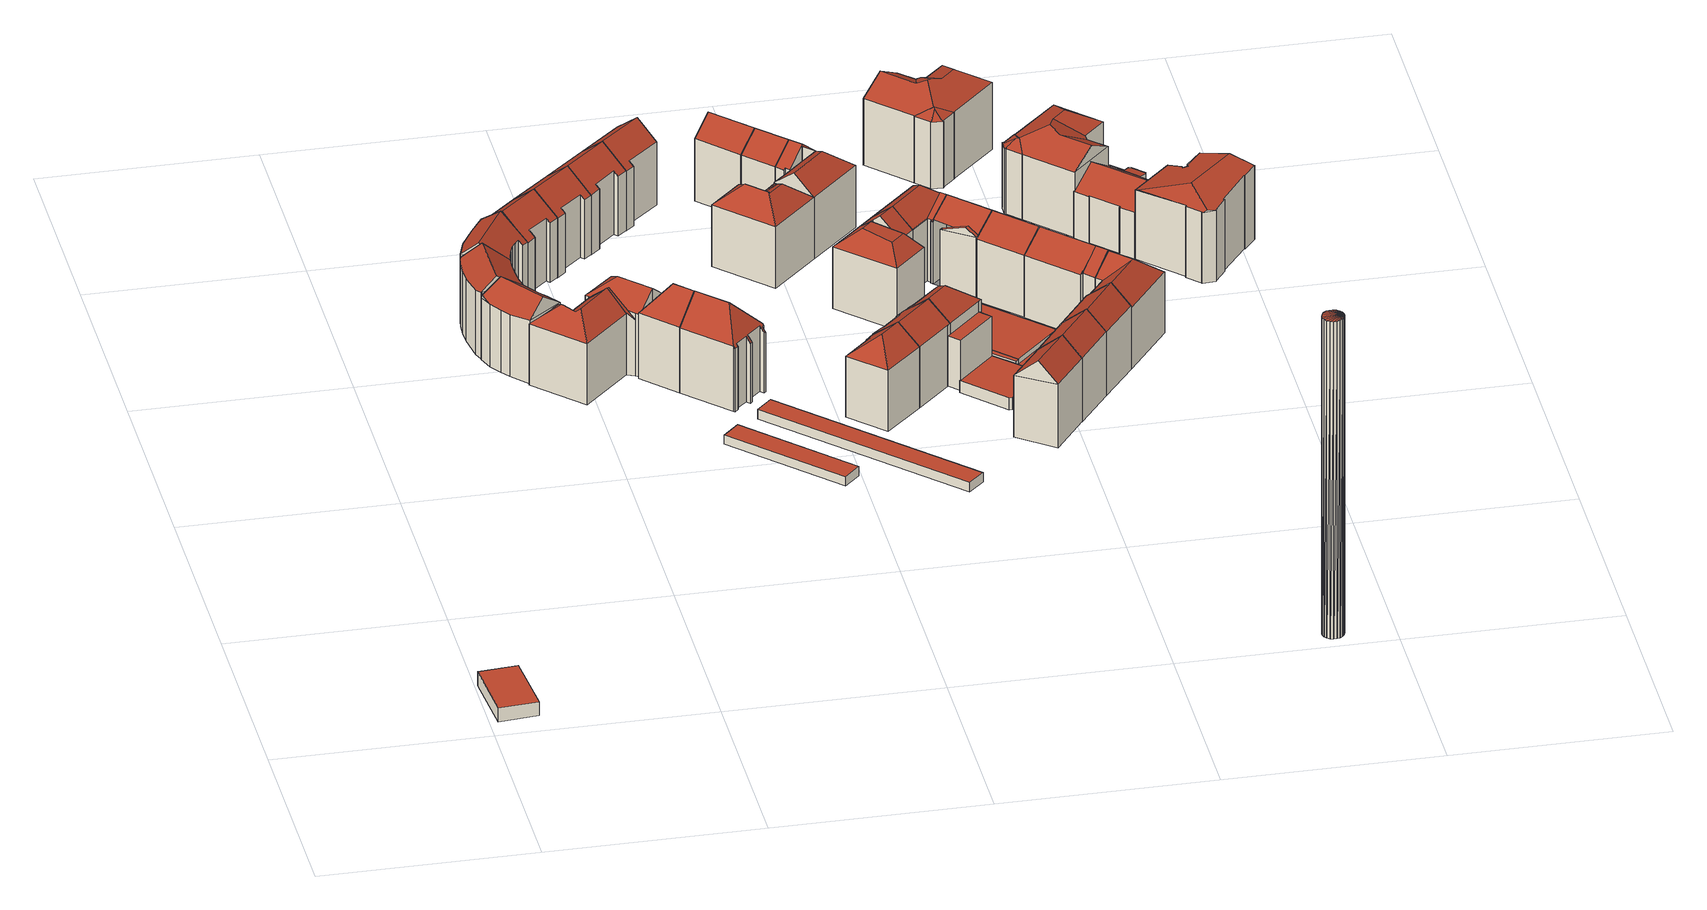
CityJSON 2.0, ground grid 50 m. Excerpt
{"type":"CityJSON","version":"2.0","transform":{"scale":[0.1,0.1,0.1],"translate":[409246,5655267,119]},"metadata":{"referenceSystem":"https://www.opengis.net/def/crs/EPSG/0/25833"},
"CityObjects":{
"building1":{"type":"Building","attributes":{"Dachtyp_tdc":"tdcPolyFlatRoof","Gemeindeschluessel":14612000,"Dachneigung":0,"QualitaetDacherkennung":74,"Geometrietyp2DReferenz":"3000","measuredHeight":3.57,"function":"31001_9998","roofType":"1000"},"geometry":[{"type":"Solid","lod":"2","boundaries":[[[[0,1,2,3]],[[1,4,5,2]],[[4,6,7,5]],[[6,0,3,7]],[[6,4,1,0]],[[3,2,5,7]]]],"semantics":{"surfaces":[{"type":"WallSurface"},{"type":"RoofSurface"},{"type":"GroundSurface"}],"values":[[0,0,0,0,1,2]]}}]},
"building2":{"type":"Building","attributes":{"Dachtyp_tdc":"tdcFreeFormRoof","Gemeindeschluessel":14612000,"Dachneigung":39.27,"QualitaetDacherkennung":59,"Geometrietyp2DReferenz":"3000","measuredHeight":19.78,"function":"31001_9998","roofType":"5000"},"geometry":[{"type":"Solid","lod":"2","boundaries":[[[[8,9,10,11]],[[9,12,13,10]],[[12,14,15,13]],[[14,16,17,15]],[[16,18,19,17]],[[18,20,21,19]],[[20,22,23,21]],[[22,24,25,23]],[[24,26,27,25]],[[26,28,29,27]],[[28,30,31,29]],[[30,8,11,31]],[[12,9,8,32,33,20,18,16,14]],[[32,30,28,26,24,22,33]],[[22,20,33]],[[8,30,32]],[[11,10,13,15,17,19,21,23,25,27,29,31]]]],"semantics":{"surfaces":[{"type":"WallSurface"},{"type":"RoofSurface"},{"type":"GroundSurface"}],"values":[[0,0,0,0,0,0,0,0,0,0,0,0,1,1,0,0,2]]}}]},
"building3":{"type":"Building","attributes":{"Dachtyp_tdc":"tdcFreeFormRoof","Gemeindeschluessel":14612000,"Dachneigung":37.79,"QualitaetDacherkennung":63,"Geometrietyp2DReferenz":"3000","measuredHeight":19.78,"function":"31001_9998","roofType":"5000"},"geometry":[{"type":"Solid","lod":"2","boundaries":[[[[34,35,36,37]],[[35,38,39,36]],[[38,40,41,39]],[[40,42,43,41]],[[42,44,45,43]],[[44,46,47,45]],[[46,48,49,47]],[[48,50,51,49]],[[50,52,53,51]],[[52,54,55,53]],[[54,34,37,55]],[[56,57,46,44,58]],[[38,35,59,56,58,42,40]],[[59,34,54,52,50,48,57,56]],[[35,34,59]],[[44,42,58]],[[48,46,57]],[[37,36,39,41,43,45,47,49,51,53,55]]]],"semantics":{"surfaces":[{"type":"WallSurface"},{"type":"RoofSurface"},{"type":"GroundSurface"}],"values":[[0,0,0,0,0,0,0,0,0,0,0,1,1,1,0,0,0,2]]}}]},
"building4":{"type":"Building","attributes":{"Dachtyp_tdc":"tdcFreeFormRoof","Gemeindeschluessel":14612000,"Dachneigung":38.31,"QualitaetDacherkennung":57,"Geometrietyp2DReferenz":"3000","measuredHeight":19.91,"function":"31001_9998","roofType":"5000"},"geometry":[{"type":"Solid","lod":"2","boundaries":[[[[60,61,62,63,64,65,66,67,68,69,70,71,72]],[[73,74,61,60]],[[74,75,62,61]],[[75,76,63,62]],[[76,77,64,63]],[[77,78,65,64]],[[78,79,66,65]],[[79,80,67,66]],[[80,81,68,67]],[[81,82,69,68]],[[82,83,70,69]],[[83,84,71,70]],[[84,85,72,71]],[[85,73,60,72]],[[80,79,78,86,87,85,84,83,82,81]],[[86,77,76,75,74,73,87]],[[78,77,86]],[[73,85,87]]]],"semantics":{"surfaces":[{"type":"GroundSurface"},{"type":"WallSurface"},{"type":"RoofSurface"}],"values":[[0,1,1,1,1,1,1,1,1,1,1,1,1,1,2,2,1,1]]}}]},
"building5":{"type":"Building","attributes":{"Dachtyp_tdc":"tdcFreeFormRoof","Gemeindeschluessel":14612000,"Dachneigung":41.12,"QualitaetDacherkennung":56,"Geometrietyp2DReferenz":"3000","measuredHeight":19.86,"function":"31001_9998","roofType":"5000"},"geometry":[{"type":"Solid","lod":"2","boundaries":[[[[88,89,90,91]],[[89,92,93,90]],[[92,94,95,93]],[[94,96,97,95]],[[96,98,99,97]],[[98,100,101,99]],[[100,102,103,101]],[[102,104,36,103]],[[104,88,91,36]],[[105,104,102]],[[106,107,108,109,105,102,100]],[[110,106,100,98]],[[110,98,96]],[[107,106,110,96,94]],[[111,108,107,94,92]],[[111,92,89]],[[109,108,111,89,88]],[[105,109,88,104]],[[91,90,93,95,97,99,101,103,36]]]],"semantics":{"surfaces":[{"type":"WallSurface"},{"type":"RoofSurface"},{"type":"GroundSurface"}],"values":[[0,0,0,0,0,0,0,0,0,1,1,1,0,1,1,1,1,1,2]]}}]},
"building6":{"type":"Building","attributes":{"Dachtyp_tdc":"tdcGableRoof","Gemeindeschluessel":14612000,"Dachneigung":38.04,"QualitaetDacherkennung":69,"Geometrietyp2DReferenz":"3000","measuredHeight":19.95,"function":"31001_9998","roofType":"3100"},"geometry":[{"type":"Solid","lod":"2","boundaries":[[[[112,113,114,115,116,117,118,119,120,121,122]],[[123,124,113,112]],[[124,125,114,113]],[[125,126,115,114]],[[126,127,116,115]],[[127,128,117,116]],[[128,129,118,117]],[[129,130,119,118]],[[130,131,120,119]],[[131,132,121,120]],[[132,133,122,121]],[[133,123,112,122]],[[131,130,129,128,127]],[[127,126,125,124,123,133,132,131]]]],"semantics":{"surfaces":[{"type":"GroundSurface"},{"type":"WallSurface"},{"type":"RoofSurface"}],"values":[[0,1,1,1,1,1,1,1,1,1,1,1,2,2]]}}]},
"building7":{"type":"Building","attributes":{"Gemeindeschluessel":14612000,"Geometrietyp2DReferenz":"3000","function":"31001_9998","roofType":"9999"},"children":["building7-1","building7-2"]},
"building7-1":{"type":"BuildingPart","attributes":{"Dachtyp_tdc":"tdcHipAndGableRoof","Dachneigung":40.21,"QualitaetDacherkennung":59,"Geometrietyp2DReferenz":"3000","measuredHeight":19.78,"roofType":"5000"},"parents":["building7"],"geometry":[{"type":"MultiSurface","lod":"2","boundaries":[[[134,135,136,137,138]],[[139,140,141,97,142,143]],[[140,144,145,141]],[[144,146,147,145]],[[146,148,149,147]],[[148,134,138,149]],[[144,140,150]],[[140,139,151,152,135,134,148,150]],[[148,146,144,150]],[[138,137,97,141,145,147,149]]],"semantics":{"surfaces":[{"type":"WallSurface"},{"type":"RoofSurface"},{"type":"GroundSurface"}],"values":[0,0,0,0,0,0,1,1,1,2]}}]},
"building7-2":{"type":"BuildingPart","attributes":{"Dachtyp_tdc":"tdcFreeFormRoof","Dachneigung":39.74,"QualitaetDacherkennung":31,"Geometrietyp2DReferenz":"3000","measuredHeight":19.83,"roofType":"5000"},"parents":["building7"],"geometry":[{"type":"MultiSurface","lod":"2","boundaries":[[[136,153,99,137]],[[153,142,97,99]],[[136,152,154,155,153]],[[143,155,154,151]],[[153,155,143,142]],[[137,99,97]]],"semantics":{"surfaces":[{"type":"WallSurface"},{"type":"RoofSurface"},{"type":"GroundSurface"}],"values":[0,0,1,1,0,2]}}]},
"building8":{"type":"Building","attributes":{"Dachtyp_tdc":"tdcFreeFormRoof","Gemeindeschluessel":14612000,"Dachneigung":48.68,"QualitaetDacherkennung":54,"Geometrietyp2DReferenz":"3000","measuredHeight":22.89,"function":"31001_9998","roofType":"5000"},"geometry":[{"type":"Solid","lod":"2","boundaries":[[[[156,157,158,159]],[[157,160,161,158]],[[160,162,163,161]],[[162,164,165,163]],[[164,166,167,165]],[[166,156,159,167]],[[168,169,157,156,166]],[[164,170,168,166]],[[170,162,160,169,168]],[[164,162,170]],[[160,157,169]],[[159,158,161,163,165,167]]]],"semantics":{"surfaces":[{"type":"WallSurface"},{"type":"RoofSurface"},{"type":"GroundSurface"}],"values":[[0,0,0,0,0,0,1,1,1,0,0,2]]}}]},
"building9":{"type":"Building","attributes":{"Dachtyp_tdc":"tdcGableRoof","Gemeindeschluessel":14612000,"Dachneigung":39.6,"QualitaetDacherkennung":69,"Geometrietyp2DReferenz":"3000","measuredHeight":20.11,"function":"31001_9998","roofType":"3100"},"geometry":[{"type":"Solid","lod":"2","boundaries":[[[[171,172,173,174]],[[172,175,176,173]],[[175,177,178,176]],[[177,131,179,178]],[[131,130,180,179]],[[130,181,182,180]],[[181,183,184,182]],[[183,185,186,184]],[[185,187,188,186]],[[187,171,174,188]],[[183,181,130,131]],[[131,177,175,172,171,187,185,183]],[[174,173,176,178,179,180,182,184,186,188]]]],"semantics":{"surfaces":[{"type":"WallSurface"},{"type":"RoofSurface"},{"type":"GroundSurface"}],"values":[[0,0,0,0,0,0,0,0,0,0,1,1,2]]}}]},
"building10":{"type":"Building","attributes":{"Dachtyp_tdc":"tdcPolyFlatRoof","Gemeindeschluessel":14612000,"Dachneigung":2.82,"QualitaetDacherkennung":84,"Geometrietyp2DReferenz":"3000","measuredHeight":2.47,"function":"31001_2463","roofType":"2100"},"geometry":[{"type":"Solid","lod":"2","boundaries":[[[[189,190,191,192]],[[190,193,194,191]],[[193,195,196,194]],[[195,189,192,196]],[[195,193,190,189]],[[192,191,194,196]]]],"semantics":{"surfaces":[{"type":"WallSurface"},{"type":"RoofSurface"},{"type":"GroundSurface"}],"values":[[0,0,0,0,1,2]]}}]},
"building11":{"type":"Building","attributes":{"Dachtyp_tdc":"tdcHipAndGableRoof","Gemeindeschluessel":14612000,"Dachneigung":48.61,"QualitaetDacherkennung":52,"Geometrietyp2DReferenz":"3000","measuredHeight":22.9,"function":"31001_9998","roofType":"5000"},"geometry":[{"type":"Solid","lod":"2","boundaries":[[[[162,197,198,163]],[[197,199,200,198]],[[199,201,202,200]],[[201,203,204,202]],[[203,205,206,204]],[[205,207,208,206]],[[207,209,210,208]],[[209,211,212,210]],[[211,213,214,212]],[[213,215,216,214]],[[215,217,218,216]],[[217,219,220,218]],[[219,221,222,220]],[[221,223,224,222]],[[223,225,165,224]],[[223,221,219,217,215,213,211,209,207,205,203,201,199,197,226]],[[225,227,228,165]],[[227,162,163,228]],[[197,162,227,226]],[[227,225,223,226]],[[163,198,200,202,204,206,208,210,212,214,216,218,220,222,224,165,228]]]],"semantics":{"surfaces":[{"type":"WallSurface"},{"type":"RoofSurface"},{"type":"GroundSurface"}],"values":[[0,0,0,0,0,0,0,0,0,0,0,0,0,0,0,1,0,0,1,1,2]]}}]},
"building12":{"type":"Building","attributes":{"Dachtyp_tdc":"tdcGableRoof","Gemeindeschluessel":14612000,"Dachneigung":39.5,"QualitaetDacherkennung":69,"Geometrietyp2DReferenz":"3000","measuredHeight":20.23,"function":"31001_9998","roofType":"3100"},"geometry":[{"type":"Solid","lod":"2","boundaries":[[[[229,230,231,232]],[[230,233,234,231]],[[233,185,235,234]],[[185,183,236,235]],[[183,181,237,236]],[[181,238,239,237]],[[238,240,241,239]],[[240,242,243,241]],[[242,244,245,243]],[[244,229,232,245]],[[240,238,181,183]],[[183,185,233,230,229,244,242,240]],[[232,231,234,235,236,237,239,241,243,245]]]],"semantics":{"surfaces":[{"type":"WallSurface"},{"type":"RoofSurface"},{"type":"GroundSurface"}],"values":[[0,0,0,0,0,0,0,0,0,0,1,1,2]]}}]},
"building13":{"type":"Building","attributes":{"Dachtyp_tdc":"tdcPolyFlatRoof","Gemeindeschluessel":14612000,"Dachneigung":0,"QualitaetDacherkennung":78,"Geometrietyp2DReferenz":"3000","measuredHeight":2.4,"function":"31001_2463","roofType":"1000"},"geometry":[{"type":"Solid","lod":"2","boundaries":[[[[246,247,248,249]],[[247,250,251,248]],[[250,252,253,251]],[[250,247,246,252]],[[253,249,248,251]],[[252,246,249,253]]]],"semantics":{"surfaces":[{"type":"WallSurface"},{"type":"RoofSurface"},{"type":"GroundSurface"}],"values":[[0,0,0,1,2,0]]}}]},
"building14":{"type":"Building","attributes":{"Dachtyp_tdc":"tdcGableRoof","Gemeindeschluessel":14612000,"Dachneigung":39.91,"QualitaetDacherkennung":59,"Geometrietyp2DReferenz":"3000","measuredHeight":20.31,"function":"31001_9998","roofType":"3100"},"geometry":[{"type":"Solid","lod":"2","boundaries":[[[[254,255,256,257]],[[255,258,259,256]],[[258,238,260,259]],[[238,261,262,260]],[[261,263,264,262]],[[263,265,266,264]],[[265,267,268,266]],[[267,254,257,268]],[[263,261,238,258]],[[258,255,254,267,265,263]],[[257,256,259,260,262,264,266,268]]]],"semantics":{"surfaces":[{"type":"WallSurface"},{"type":"RoofSurface"},{"type":"GroundSurface"}],"values":[[0,0,0,0,0,0,0,0,1,1,2]]}}]},
"building15":{"type":"Building","attributes":{"Dachtyp_tdc":"tdcHipAndGableRoof","Gemeindeschluessel":14612000,"Dachneigung":39.6,"QualitaetDacherkennung":71,"Geometrietyp2DReferenz":"3000","measuredHeight":19.75,"function":"31001_9998","roofType":"5000"},"geometry":[{"type":"Solid","lod":"2","boundaries":[[[[269,270,271,272]],[[270,273,274,271]],[[273,275,276,274]],[[275,277,278,276]],[[277,279,280,278]],[[279,281,282,280]],[[281,269,272,282]],[[277,275,283]],[[275,273,270,283]],[[270,269,281,279,277,283]],[[272,271,274,276,278,280,282]]]],"semantics":{"surfaces":[{"type":"WallSurface"},{"type":"RoofSurface"},{"type":"GroundSurface"}],"values":[[0,0,0,0,0,0,0,1,1,1,2]]}}]},
"building16":{"type":"Building","attributes":{"Dachtyp_tdc":"tdcFreeFormRoof","Gemeindeschluessel":14612000,"Dachneigung":40.66,"QualitaetDacherkennung":57,"Geometrietyp2DReferenz":"3000","measuredHeight":19.93,"function":"31001_9998","roofType":"5000"},"geometry":[{"type":"Solid","lod":"2","boundaries":[[[[284,285,286,287]],[[285,288,289,286]],[[288,290,291,289]],[[290,292,293,291]],[[292,294,295,293]],[[294,296,297,295]],[[296,298,299,297]],[[298,284,287,299]],[[300,298,296]],[[301,300,296,294]],[[302,303,301,294,292]],[[304,305,302,292,290]],[[304,290,288]],[[305,304,288,285]],[[303,302,305,285,284]],[[300,301,303,284,298]],[[287,286,289,291,293,295,297,299]]]],"semantics":{"surfaces":[{"type":"WallSurface"},{"type":"RoofSurface"},{"type":"GroundSurface"}],"values":[[0,0,0,0,0,0,0,0,1,1,1,1,1,1,1,1,2]]}}]},
"building17":{"type":"Building","attributes":{"Dachtyp_tdc":"tdcGableRoof","Gemeindeschluessel":14612000,"Dachneigung":37.93,"QualitaetDacherkennung":73,"Geometrietyp2DReferenz":"3000","measuredHeight":19.69,"function":"31001_9998","roofType":"3100"},"geometry":[{"type":"Solid","lod":"2","boundaries":[[[[306,307,308,309]],[[307,310,311,308]],[[310,312,313,311]],[[312,314,315,313]],[[314,316,317,315]],[[316,318,319,317]],[[318,273,274,319]],[[273,320,321,274]],[[320,322,272,321]],[[322,323,324,272]],[[323,306,309,324]],[[320,273,318,316,314]],[[314,312,310,307,306,323,322,320]],[[309,308,311,313,315,317,319,274,321,272,324]]]],"semantics":{"surfaces":[{"type":"WallSurface"},{"type":"RoofSurface"},{"type":"GroundSurface"}],"values":[[0,0,0,0,0,0,0,0,0,0,0,1,1,2]]}}]},
"building18":{"type":"Building","attributes":{"Dachtyp_tdc":"tdcGableRoof","Gemeindeschluessel":14612000,"Dachneigung":39.22,"QualitaetDacherkennung":65,"Geometrietyp2DReferenz":"3000","measuredHeight":19.92,"function":"31001_9998","roofType":"3100"},"geometry":[{"type":"Solid","lod":"2","boundaries":[[[[325,326,327,328]],[[326,329,330,327]],[[329,331,332,330]],[[331,325,328,332]],[[329,326,333]],[[325,331,334]],[[326,325,334,333]],[[331,329,333,334]],[[328,327,330,332]]]],"semantics":{"surfaces":[{"type":"WallSurface"},{"type":"RoofSurface"},{"type":"GroundSurface"}],"values":[[0,0,0,0,0,0,1,1,2]]}}]},
"building19":{"type":"Building","attributes":{"Dachtyp_tdc":"tdcGableRoof","Gemeindeschluessel":14612000,"Dachneigung":39.47,"QualitaetDacherkennung":68,"Geometrietyp2DReferenz":"3000","measuredHeight":19.96,"function":"31001_9998","roofType":"3100"},"geometry":[{"type":"Solid","lod":"2","boundaries":[[[[326,335,336,337]],[[335,338,339,336]],[[338,329,340,339]],[[329,326,337,340]],[[338,335,341]],[[326,329,333]],[[335,326,333,341]],[[329,338,341,333]],[[337,336,339,340]]]],"semantics":{"surfaces":[{"type":"WallSurface"},{"type":"RoofSurface"},{"type":"GroundSurface"}],"values":[[0,0,0,0,0,0,1,1,2]]}}]},
"building20":{"type":"Building","attributes":{"Gemeindeschluessel":14612000,"Geometrietyp2DReferenz":"3000","function":"31001_9998","roofType":"9999"},"children":["building20-1","building20-2"]},
"building20-1":{"type":"BuildingPart","attributes":{"Dachtyp_tdc":"tdcCutTentRoof","Dachneigung":39.02,"QualitaetDacherkennung":49,"Geometrietyp2DReferenz":"3000","measuredHeight":19.33,"roofType":"9999"},"parents":["building20"],"geometry":[{"type":"MultiSurface","lod":"2","boundaries":[[[342,343,344,345]],[[343,346,347,344]],[[346,348,349,350,347]],[[343,342,351,352]],[[346,343,352,353]],[[348,346,353,354]],[[342,355,356,357,348,354,351]],[[354,353,352,351]],[[345,344,347,350,358,359]]],"semantics":{"surfaces":[{"type":"WallSurface"},{"type":"RoofSurface"},{"type":"GroundSurface"}],"values":[0,0,0,1,1,1,1,1,2]}}]},
"building20-2":{"type":"BuildingPart","attributes":{"Dachtyp_tdc":"tdcGableRoof","Dachneigung":40.09,"QualitaetDacherkennung":74,"Geometrietyp2DReferenz":"3000","measuredHeight":19.9,"roofType":"3100"},"parents":["building20"],"geometry":[{"type":"MultiSurface","lod":"2","boundaries":[[[360,361,355,359,362]],[[349,363,364,350]],[[363,365,366,364]],[[365,367,368,366]],[[367,369,370,368]],[[369,360,362,370]],[[365,363,349,357,371]],[[371,361,360,369,367,365]],[[362,359,358,350,364,366,368,370]]],"semantics":{"surfaces":[{"type":"WallSurface"},{"type":"RoofSurface"},{"type":"GroundSurface"}],"values":[0,0,0,0,0,0,1,1,2]}}]},
"building21":{"type":"Building","attributes":{"Dachtyp_tdc":"tdcHipAndGableRoof","Gemeindeschluessel":14612000,"Dachneigung":39.71,"QualitaetDacherkennung":69,"Geometrietyp2DReferenz":"3000","measuredHeight":19.69,"function":"31001_9998","roofType":"5000"},"geometry":[{"type":"Solid","lod":"2","boundaries":[[[[372,373,374,375]],[[373,376,377,374]],[[376,378,379,377]],[[378,380,381,379]],[[380,382,383,381]],[[382,384,385,383]],[[384,386,387,385]],[[386,316,388,387]],[[316,372,375,388]],[[384,382,389]],[[382,380,378,376,373,372,389]],[[372,316,386,384,389]],[[375,374,377,379,381,383,385,387,388]]]],"semantics":{"surfaces":[{"type":"WallSurface"},{"type":"RoofSurface"},{"type":"GroundSurface"}],"values":[[0,0,0,0,0,0,0,0,0,1,1,1,2]]}}]},
"building22":{"type":"Building","attributes":{"Gemeindeschluessel":14612000,"Geometrietyp2DReferenz":"3000","function":"31001_9998","roofType":"9999"},"children":["building22-1","building22-2"]},
"building22-1":{"type":"BuildingPart","attributes":{"Dachtyp_tdc":"tdcHipAndGableRoof","Dachneigung":39.55,"QualitaetDacherkennung":65,"Geometrietyp2DReferenz":"3000","measuredHeight":19.95,"roofType":"5000"},"parents":["building22"],"geometry":[{"type":"MultiSurface","lod":"2","boundaries":[[[390,391,392,393]],[[391,394,395,392]],[[394,396,397,395]],[[396,398,399,397]],[[391,400,401]],[[400,402,403,404,401]],[[394,391,401,404]],[[396,403,402,398]],[[394,404,403,396]],[[398,402,400,390,405]],[[390,400,391]],[[399,406,393,392,395,397]]],"semantics":{"surfaces":[{"type":"WallSurface"},{"type":"RoofSurface"},{"type":"GroundSurface"}],"values":[0,0,0,0,1,1,1,0,0,0,0,2]}}]},
"building22-2":{"type":"BuildingPart","attributes":{"Dachtyp_tdc":"tdcGableRoof","Dachneigung":39.73,"QualitaetDacherkennung":70,"Geometrietyp2DReferenz":"3000","measuredHeight":19.95,"roofType":"3100"},"parents":["building22"],"geometry":[{"type":"MultiSurface","lod":"2","boundaries":[[[407,408,409,399,398]],[[408,410,411,409]],[[410,338,339,411]],[[338,341,412,339]],[[341,335,336,412]],[[335,400,390,393,336]],[[341,338,410,408,407,413]],[[413,400,335,341]],[[406,399,409,411,339,412,336,393]]],"semantics":{"surfaces":[{"type":"WallSurface"},{"type":"RoofSurface"},{"type":"GroundSurface"}],"values":[0,0,0,0,0,0,1,1,2]}}]},
"building23":{"type":"Building","attributes":{"Dachtyp_tdc":"tdcPolyFlatRoof","Gemeindeschluessel":14612000,"Dachneigung":0,"QualitaetDacherkennung":9,"Geometrietyp2DReferenz":"3000","measuredHeight":12.56,"function":"31001_9998","roofType":"1000"},"geometry":[{"type":"Solid","lod":"2","boundaries":[[[[414,415,416,417]],[[415,418,419,416]],[[418,420,421,419]],[[420,422,423,421]],[[422,414,417,423]],[[422,420,418,415,414]],[[417,416,419,421,423]]]],"semantics":{"surfaces":[{"type":"WallSurface"},{"type":"RoofSurface"},{"type":"GroundSurface"}],"values":[[0,0,0,0,0,1,2]]}}]},
"building24":{"type":"Building","attributes":{"Dachtyp_tdc":"tdcPolyFlatRoof","Gemeindeschluessel":14612000,"Dachneigung":0,"QualitaetDacherkennung":92,"Geometrietyp2DReferenz":"3000","measuredHeight":3,"function":"31001_9998","roofType":"1000"},"geometry":[{"type":"Solid","lod":"2","boundaries":[[[[424,425,426,427]],[[425,428,429,426]],[[428,430,431,429]],[[430,432,433,431]],[[432,434,435,433]],[[434,436,437,435]],[[436,424,427,437]],[[436,434,432,430,428,425,424]],[[427,426,429,431,433,435,437]]]],"semantics":{"surfaces":[{"type":"WallSurface"},{"type":"RoofSurface"},{"type":"GroundSurface"}],"values":[[0,0,0,0,0,0,0,1,2]]}}]},
"building25":{"type":"Building","attributes":{"Dachtyp_tdc":"tdcGableRoof","Gemeindeschluessel":14612000,"Dachneigung":41.14,"QualitaetDacherkennung":69,"Geometrietyp2DReferenz":"3000","measuredHeight":20.57,"function":"31001_9998","roofType":"3100"},"geometry":[{"type":"Solid","lod":"2","boundaries":[[[[438,439,440,441]],[[439,442,443,440]],[[442,444,445,443]],[[444,438,441,445]],[[442,439,446]],[[438,444,447]],[[439,438,447,446]],[[444,442,446,447]],[[441,440,443,445]]]],"semantics":{"surfaces":[{"type":"WallSurface"},{"type":"RoofSurface"},{"type":"GroundSurface"}],"values":[[0,0,0,0,0,0,1,1,2]]}}]},
"building26":{"type":"Building","attributes":{"Gemeindeschluessel":14612000,"Geometrietyp2DReferenz":"3000","function":"31001_9998","roofType":"9999"},"children":["building26-1","building26-2","building26-3"]},
"building26-1":{"type":"BuildingPart","attributes":{"Dachtyp_tdc":"tdcPolyFlatRoof","Dachneigung":0,"QualitaetDacherkennung":67,"Geometrietyp2DReferenz":"3000","measuredHeight":4.08,"roofType":"1000"},"parents":["building26"],"geometry":[{"type":"MultiSurface","lod":"2","boundaries":[[[448,449,450,451,452]],[[449,453,454,450]],[[453,455,456,457,454]],[[458,459,460,461,462,463]],[[459,458,455,453,449,448]],[[451,450,454,457,462,461]]],"semantics":{"surfaces":[{"type":"WallSurface"},{"type":"RoofSurface"},{"type":"GroundSurface"}],"values":[0,0,0,0,1,2]}}]},
"building26-2":{"type":"BuildingPart","attributes":{"Dachtyp_tdc":"tdcPolyFlatRoof","Dachneigung":5.13,"QualitaetDacherkennung":33,"Geometrietyp2DReferenz":"3000","measuredHeight":2.58,"roofType":"2100"},"parents":["building26"],"geometry":[{"type":"MultiSurface","lod":"2","boundaries":[[[460,464,465,461]],[[464,466,467,465]],[[466,468,469,467]],[[468,470,471,469]],[[470,472,473,471]],[[472,474,475,473]],[[474,452,451,475]],[[452,474,472,470,468,466,464,460]],[[461,465,467,469,471,473,475,451]]],"semantics":{"surfaces":[{"type":"WallSurface"},{"type":"RoofSurface"},{"type":"GroundSurface"}],"values":[0,0,0,0,0,0,0,1,2]}}]},
"building26-3":{"type":"BuildingPart","attributes":{"Dachtyp_tdc":"tdcPolyFlatRoof","Dachneigung":0,"QualitaetDacherkennung":34,"Geometrietyp2DReferenz":"3000","measuredHeight":3.88,"roofType":"1000"},"parents":["building26"],"geometry":[{"type":"MultiSurface","lod":"2","boundaries":[[[476,477,478,479]],[[477,480,481,478]],[[480,463,462,481]],[[456,476,479,457]],[[456,463,480,477,476]],[[479,478,481,462,457]]],"semantics":{"surfaces":[{"type":"WallSurface"},{"type":"RoofSurface"},{"type":"GroundSurface"}],"values":[0,0,0,0,1,2]}}]},
"building27":{"type":"Building","attributes":{"Gemeindeschluessel":14612000,"Geometrietyp2DReferenz":"3000","function":"31001_9998","roofType":"9999"},"children":["building27-1","building27-2"]},
"building27-1":{"type":"BuildingPart","attributes":{"Dachtyp_tdc":"tdcGableRoof","Dachneigung":39.69,"QualitaetDacherkennung":59,"Geometrietyp2DReferenz":"3000","measuredHeight":19.88,"roofType":"3100"},"parents":["building27"],"geometry":[{"type":"MultiSurface","lod":"2","boundaries":[[[482,483,484,485,486]],[[487,488,489,490,491]],[[488,492,493,489]],[[492,494,495,493]],[[494,496,497,495]],[[496,482,486,497]],[[492,488,487,498,499]],[[499,483,482,496,494,492]],[[486,485,500,490,489,493,495,497]]],"semantics":{"surfaces":[{"type":"WallSurface"},{"type":"RoofSurface"},{"type":"GroundSurface"}],"values":[0,0,0,0,0,0,1,1,2]}}]},
"building27-2":{"type":"BuildingPart","attributes":{"Dachtyp_tdc":"tdcHipAndGableRoof","Dachneigung":39.5,"QualitaetDacherkennung":64,"Geometrietyp2DReferenz":"3000","measuredHeight":19.83,"roofType":"5000"},"parents":["building27"],"geometry":[{"type":"MultiSurface","lod":"2","boundaries":[[[501,491,490,502]],[[484,503,368,485]],[[503,363,364,368]],[[363,501,502,364]],[[504,501,505]],[[363,365,505,501]],[[483,506,498,504,505,365,507]],[[484,483,507,503]],[[503,507,365,363]],[[501,504,487,491]],[[502,490,500,485,368,364]]],"semantics":{"surfaces":[{"type":"WallSurface"},{"type":"RoofSurface"},{"type":"GroundSurface"}],"values":[0,0,0,0,1,1,1,0,0,0,2]}}]},
"building28":{"type":"Building","attributes":{"Dachtyp_tdc":"tdcGableRoof","Gemeindeschluessel":14612000,"Dachneigung":40.11,"QualitaetDacherkennung":70,"Geometrietyp2DReferenz":"3000","measuredHeight":20.64,"function":"31001_9998","roofType":"3100"},"geometry":[{"type":"Solid","lod":"2","boundaries":[[[[508,509,510,511]],[[509,512,513,510]],[[512,514,515,513]],[[514,508,511,515]],[[512,509,447]],[[508,514,516]],[[509,508,516,447]],[[514,512,447,516]],[[511,510,513,515]]]],"semantics":{"surfaces":[{"type":"WallSurface"},{"type":"RoofSurface"},{"type":"GroundSurface"}],"values":[[0,0,0,0,0,0,1,1,2]]}}]},
"building29":{"type":"Building","attributes":{"Dachtyp_tdc":"tdcPolyFlatRoof","Gemeindeschluessel":14612000,"Dachneigung":0,"QualitaetDacherkennung":82,"Geometrietyp2DReferenz":"3000","measuredHeight":3,"function":"31001_9998","roofType":"1000"},"geometry":[{"type":"Solid","lod":"2","boundaries":[[[[517,518,454,479]],[[518,519,520,454]],[[519,521,522,520]],[[521,517,479,522]],[[521,519,518,517]],[[479,454,520,522]]]],"semantics":{"surfaces":[{"type":"WallSurface"},{"type":"RoofSurface"},{"type":"GroundSurface"}],"values":[[0,0,0,0,1,2]]}}]},
"building30":{"type":"Building","attributes":{"Stand_DGM":"2016","Stand_Basis-DLM":"2021","Gemeindeschluessel":"14612000","ObjektHoehe":80,"Stand_Laserscan":"2016","BodenHoehe":121.38,"Stand_3D-Stadtmodell":"2023","Geometrietyp2DReferenz":1000,"AbsoluteHoehe":201.38,"measuredHeight":80,"function":"51002_1290","roofType":"9999"},"geometry":[{"type":"MultiSurface","lod":"2","boundaries":[[[523,524,525]],[[523,525,526]],[[523,526,527]],[[523,527,528]],[[523,528,529]],[[523,529,530]],[[523,530,531]],[[523,531,532]],[[523,532,533]],[[523,533,534]],[[523,534,535]],[[523,535,536]],[[523,536,537]],[[523,537,538]],[[523,538,539]],[[523,539,540]],[[523,540,541]],[[523,541,542]],[[530,543,544]],[[529,528,545]],[[529,545,543]],[[528,527,546]],[[528,546,545]],[[527,526,547]],[[527,547,546]],[[526,525,548]],[[526,548,547]],[[525,524,549]],[[525,549,548]],[[524,523,550]],[[524,550,549]],[[523,542,551]],[[523,551,550]],[[542,541,552]],[[542,552,551]],[[541,540,553]],[[541,553,552]],[[540,539,554]],[[540,554,553]],[[539,538,555]],[[539,555,554]],[[538,537,556]],[[538,556,555]],[[537,536,557]],[[537,557,556]],[[536,535,558]],[[536,558,557]],[[535,534,559]],[[535,559,558]],[[534,533,560]],[[534,560,559]],[[533,532,561]],[[533,561,560]],[[532,531,562]],[[532,562,561]],[[531,530,544]],[[531,544,562]],[[530,529,543]],[[547,548,549]],[[547,549,550]],[[547,550,551]],[[547,551,552]],[[547,552,553]],[[547,553,554]],[[547,554,555]],[[547,555,556]],[[547,556,557]],[[547,557,558]],[[547,558,559]],[[547,559,560]],[[547,560,561]],[[547,561,562]],[[547,562,544]],[[547,544,543]],[[547,543,545]],[[547,545,546]]],"semantics":{"surfaces":[{"type":"RoofSurface"},{"type":"WallSurface"},{"type":"GroundSurface"}],"values":[0,0,0,0,0,0,0,0,0,0,0,0,0,0,0,0,0,0,1,1,1,1,1,1,1,1,1,1,1,1,1,1,1,1,1,1,1,1,1,1,1,1,1,1,1,1,1,1,1,1,1,1,1,1,1,1,1,1,2,2,2,2,2,2,2,2,2,2,2,2,2,2,2,2,2,2]}}]},
"building31":{"type":"Building","attributes":{"Gemeindeschluessel":14612000,"Geometrietyp2DReferenz":"3000","function":"31001_9998","roofType":"9999"},"children":["building31-1","building31-2"]},
"building31-1":{"type":"BuildingPart","attributes":{"Dachtyp_tdc":"tdcGableRoof","Dachneigung":22.88,"QualitaetDacherkennung":23,"Geometrietyp2DReferenz":"3000","measuredHeight":17.72,"roofType":"3100"},"parents":["building31"],"geometry":[{"type":"MultiSurface","lod":"2","boundaries":[[[563,564,565,566]],[[564,567,568,565]],[[567,569,570,568]],[[567,564,571]],[[564,563,572,573,571]],[[569,567,571,573,574]],[[566,565,568,570]]],"semantics":{"surfaces":[{"type":"WallSurface"},{"type":"RoofSurface"},{"type":"GroundSurface"}],"values":[0,0,0,0,1,1,2]}}]},
"building31-2":{"type":"BuildingPart","attributes":{"Dachtyp_tdc":"tdcGableRoof","Dachneigung":39.38,"QualitaetDacherkennung":59,"Geometrietyp2DReferenz":"3000","measuredHeight":19.84,"roofType":"3100"},"parents":["building31"],"geometry":[{"type":"MultiSurface","lod":"2","boundaries":[[[488,575,576,489]],[[575,577,563,566,576]],[[578,488,489,495]],[[577,575,579]],[[488,578,492]],[[575,488,492,579]],[[578,574,572,577,579,492]],[[489,576,566,570,495]]],"semantics":{"surfaces":[{"type":"WallSurface"},{"type":"RoofSurface"},{"type":"GroundSurface"}],"values":[0,0,0,0,0,1,1,2]}}]},
"building32":{"type":"Building","attributes":{"Dachtyp_tdc":"tdcGableRoof","Gemeindeschluessel":14612000,"Dachneigung":39.44,"QualitaetDacherkennung":61,"Geometrietyp2DReferenz":"3000","measuredHeight":20.72,"function":"31001_9998","roofType":"3100"},"geometry":[{"type":"Solid","lod":"2","boundaries":[[[[580,581,582,583]],[[581,584,585,582]],[[584,586,587,585]],[[586,580,583,587]],[[584,581,588]],[[580,586,589]],[[581,580,589,588]],[[586,584,588,589]],[[583,582,585,587]]]],"semantics":{"surfaces":[{"type":"WallSurface"},{"type":"RoofSurface"},{"type":"GroundSurface"}],"values":[[0,0,0,0,0,0,1,1,2]]}}]},
"building33":{"type":"Building","attributes":{"Dachtyp_tdc":"tdcGableRoof","Gemeindeschluessel":14612000,"Dachneigung":34.69,"QualitaetDacherkennung":61,"Geometrietyp2DReferenz":"3000","measuredHeight":19.84,"function":"31001_9998","roofType":"3100"},"geometry":[{"type":"Solid","lod":"2","boundaries":[[[[575,590,591,592]],[[590,593,594,591]],[[593,595,596,594]],[[595,575,592,596]],[[593,590,597]],[[575,595,579]],[[590,575,579,597]],[[595,593,597,579]],[[592,591,594,596]]]],"semantics":{"surfaces":[{"type":"WallSurface"},{"type":"RoofSurface"},{"type":"GroundSurface"}],"values":[[0,0,0,0,0,0,1,1,2]]}}]},
"building34":{"type":"Building","attributes":{"Gemeindeschluessel":14612000,"Geometrietyp2DReferenz":"3000","function":"31001_9998","roofType":"9999"},"children":["building34-1","building34-2"]},
"building34-1":{"type":"BuildingPart","attributes":{"Dachtyp_tdc":"tdcGableRoof","Dachneigung":39.45,"QualitaetDacherkennung":63,"Geometrietyp2DReferenz":"3000","measuredHeight":19.91,"roofType":"3100"},"parents":["building34"],"geometry":[{"type":"MultiSurface","lod":"2","boundaries":[[[598,599,600,601,602]],[[599,603,604,600]],[[603,605,606,604]],[[603,599,607]],[[599,598,608,607]],[[605,603,607,608,609,610]],[[601,600,604,606]]],"semantics":{"surfaces":[{"type":"WallSurface"},{"type":"RoofSurface"},{"type":"GroundSurface"}],"values":[0,0,0,0,1,1,2]}}]},
"building34-2":{"type":"BuildingPart","attributes":{"Dachtyp_tdc":"tdcGableRoof","Dachneigung":34.77,"QualitaetDacherkennung":61,"Geometrietyp2DReferenz":"3000","measuredHeight":19.81,"roofType":"3100"},"parents":["building34"],"geometry":[{"type":"MultiSurface","lod":"2","boundaries":[[[611,612,613,606,605]],[[612,614,615,613]],[[614,590,616,615]],[[590,602,601,616]],[[617,597,618,598]],[[612,619,609,618,597,614]],[[611,619,612]],[[590,617,598,602]],[[614,597,617,590]],[[601,606,613,615,616]]],"semantics":{"surfaces":[{"type":"WallSurface"},{"type":"RoofSurface"},{"type":"GroundSurface"}],"values":[0,0,0,0,1,1,0,0,0,2]}}]},
"building35":{"type":"Building","attributes":{"Dachtyp_tdc":"tdcFreeFormRoof","Gemeindeschluessel":14612000,"Dachneigung":29.51,"QualitaetDacherkennung":28,"Geometrietyp2DReferenz":"3000","measuredHeight":21.28,"function":"31001_9998","roofType":"5000"},"geometry":[{"type":"Solid","lod":"2","boundaries":[[[[620,621,622,623]],[[621,624,625,622]],[[624,626,627,625]],[[626,628,629,627]],[[628,630,631,629]],[[630,632,633,631]],[[632,634,635,633]],[[634,636,637,635]],[[636,638,639,637]],[[638,640,641,639]],[[640,642,643,641]],[[642,644,645,643]],[[644,646,647,645]],[[646,648,649,647]],[[648,620,623,649]],[[650,651,648,646]],[[652,653,650,646,644]],[[652,644,642]],[[654,653,652,642,640]],[[654,640,638]],[[650,653,654,638,636]],[[651,650,636,634]],[[655,656,657,658,651,634,632]],[[655,632,630]],[[656,655,630,628]],[[657,656,628,626]],[[659,658,657,626,624]],[[660,659,624,621]],[[660,621,620]],[[651,658,659,660,620,648]],[[623,622,625,627,629,631,633,635,637,639,641,643,645,647,649]]]],"semantics":{"surfaces":[{"type":"WallSurface"},{"type":"RoofSurface"},{"type":"GroundSurface"}],"values":[[0,0,0,0,0,0,0,0,0,0,0,0,0,0,0,1,1,1,1,1,1,1,1,1,1,1,1,1,0,1,2]]}}]},
"building36":{"type":"Building","attributes":{"Dachtyp_tdc":"tdcFreeFormRoof","Gemeindeschluessel":14612000,"Dachneigung":40.19,"QualitaetDacherkennung":77,"Geometrietyp2DReferenz":"3000","measuredHeight":19.89,"function":"31001_9998","roofType":"5000"},"geometry":[{"type":"Solid","lod":"2","boundaries":[[[[661,662,663]],[[587,664,665,666,667,583]],[[662,668,664,587]],[[668,603,665,664]],[[603,669,666,665]],[[669,670,667,666]],[[670,663,583,667]],[[663,662,587,583]],[[671,661,663,670]],[[672,673,671,670,669]],[[672,669,603]],[[673,672,603,668]],[[661,671,673,668,662]]]],"semantics":{"surfaces":[{"type":"WallSurface"},{"type":"GroundSurface"},{"type":"RoofSurface"}],"values":[[0,1,0,0,0,0,0,0,2,2,0,2,2]]}}]},
"building37":{"type":"Building","attributes":{"Dachtyp_tdc":"tdcFreeFormRoof","Gemeindeschluessel":14612000,"Dachneigung":28.25,"QualitaetDacherkennung":31,"Geometrietyp2DReferenz":"3000","measuredHeight":20.68,"function":"31001_9998","roofType":"5000"},"geometry":[{"type":"Solid","lod":"2","boundaries":[[[[674,675,676,677]],[[675,678,679,676]],[[678,680,681,679]],[[680,682,683,681]],[[682,684,685,683]],[[684,686,687,685]],[[686,688,689,687]],[[688,690,691,689]],[[690,692,693,691]],[[692,694,695,693]],[[694,696,697,695]],[[696,698,699,697]],[[698,700,701,699]],[[700,674,677,701]],[[702,703,700,698]],[[704,705,702,698,696]],[[706,704,696,694]],[[706,694,692]],[[707,705,704,706,692,690]],[[708,709,707,690,688]],[[710,711,708,688,686]],[[710,686,684]],[[712,711,710,684,682]],[[712,682,680]],[[709,708,711,712,680,678]],[[707,709,678,675]],[[703,702,705,707,675,674]],[[703,674,700]],[[677,676,679,681,683,685,687,689,691,693,695,697,699,701]]]],"semantics":{"surfaces":[{"type":"WallSurface"},{"type":"RoofSurface"},{"type":"GroundSurface"}],"values":[[0,0,0,0,0,0,0,0,0,0,0,0,0,0,1,1,1,1,1,1,1,1,1,1,1,1,1,0,2]]}}]},
"building38":{"type":"Building","attributes":{"Gemeindeschluessel":14612000,"Geometrietyp2DReferenz":"3000","function":"31001_9998","roofType":"9999"},"children":["building38-1","building38-2"]},
"building38-1":{"type":"BuildingPart","attributes":{"Dachtyp_tdc":"tdcPolyFlatRoof","Dachneigung":4.16,"QualitaetDacherkennung":46,"Geometrietyp2DReferenz":"3000","measuredHeight":12.03,"roofType":"2100"},"parents":["building38"],"geometry":[{"type":"MultiSurface","lod":"2","boundaries":[[[713,714,715,716]],[[714,717,718,719,715]],[[720,721,722,723,724]],[[721,725,726,722]],[[725,727,728,726]],[[727,729,730,728]],[[729,713,716,730]],[[729,727,725,721,720,717,714,713]],[[716,715,719,723,722,726,728,730]]],"semantics":{"surfaces":[{"type":"WallSurface"},{"type":"RoofSurface"},{"type":"GroundSurface"}],"values":[0,0,0,0,0,0,0,1,2]}}]},
"building38-2":{"type":"BuildingPart","attributes":{"Dachtyp_tdc":"tdcGableRoof","Dachneigung":33.36,"QualitaetDacherkennung":76,"Geometrietyp2DReferenz":"3000","measuredHeight":16.03,"roofType":"3100"},"parents":["building38"],"geometry":[{"type":"MultiSurface","lod":"2","boundaries":[[[731,732,733,734]],[[732,735,736,733]],[[735,737,738,736]],[[737,739,740,738]],[[739,741,742,740]],[[741,743,744,742]],[[743,724,723,744]],[[718,745,746,719]],[[745,747,748,746]],[[747,749,750,748]],[[749,751,752,750]],[[751,731,734,752]],[[747,745,718,724,743]],[[743,741,739,737,735,732,731,751,749,747]],[[734,733,736,738,740,742,744,723,719,746,748,750,752]]],"semantics":{"surfaces":[{"type":"WallSurface"},{"type":"RoofSurface"},{"type":"GroundSurface"}],"values":[0,0,0,0,0,0,0,0,0,0,0,0,1,1,2]}}]},
"building39":{"type":"Building","attributes":{"Dachtyp_tdc":"tdcFreeFormRoof","Gemeindeschluessel":14612000,"Dachneigung":13.62,"QualitaetDacherkennung":34,"Geometrietyp2DReferenz":"3000","measuredHeight":19.96,"function":"31001_9998","roofType":"5000"},"geometry":[{"type":"Solid","lod":"2","boundaries":[[[[753,754,755,756]],[[754,757,758,755]],[[757,759,760,758]],[[759,761,762,760]],[[761,763,764,762]],[[763,765,766,764]],[[765,767,768,766]],[[767,769,770,768]],[[769,771,772,770]],[[771,773,774,772]],[[773,775,776,774]],[[775,777,778,776]],[[777,779,780,778]],[[779,781,782,780]],[[781,783,784,782]],[[783,785,786,784]],[[785,787,788,786]],[[787,789,790,788]],[[789,753,756,790]],[[785,783,791,792,793,789,787]],[[771,769,767,794,792,791,781,779,777,775,773]],[[765,763,761,759,757,754,753,793,792,794]],[[783,781,791]],[[753,789,793]],[[767,765,794]],[[756,755,758,760,762,764,766,768,770,772,774,776,778,780,782,784,786,788,790]]]],"semantics":{"surfaces":[{"type":"WallSurface"},{"type":"RoofSurface"},{"type":"GroundSurface"}],"values":[[0,0,0,0,0,0,0,0,0,0,0,0,0,0,0,0,0,0,0,1,1,1,0,0,0,2]]}}]}
},
"vertices":[
[1,188,59],[93,196,59],[93,196,24],[1,188,24],[106,36,59],[106,36,24],[14,28,59],[14,28,24],
[292,1547,184],[291,1546,183],[291,1546,16],[292,1547,16],[283,1567,177],[283,1567,16],[274,1626,171],[274,1626,16],[273,1659,171],[273,1659,16],[275,1688,173],[275,1688,16],[279,1710,177],[279,1710,16],[385,1689,170],[385,1689,16],[382,1664,173],[382,1664,16],[382,1631,174],[382,1631,16],[385,1604,172],[385,1604,16],[393,1582,167],[393,1582,16],[328,1559,213],[325,1701,213],
[454,1493,170],[373,1422,175],[373,1422,15],[454,1493,15],[337,1462,171],[337,1462,15],[322,1483,171],[322,1483,15],[304,1511,172],[304,1511,15],[291,1546,170],[291,1546,15],[292,1547,171],[292,1547,15],[393,1582,168],[393,1582,15],[404,1558,172],[404,1558,15],[416,1536,173],[416,1536,15],[430,1519,173],[430,1519,15],[336,1556,212],[343,1565,204],[292,1543,179],[409,1453,212],
[279,1710,15],[298,1776,15],[328,1828,15],[345,1850,15],[357,1862,15],[440,1768,15],[425,1753,15],[417,1761,15],[408,1749,15],[399,1735,15],[392,1719,15],[387,1703,15],[385,1689,15],[279,1710,185],[298,1776,170],[328,1828,169],[345,1850,171],[357,1862,175],[440,1768,161],[425,1753,164],[417,1761,173],[408,1749,174],[399,1735,174],[392,1719,172],[387,1703,169],[385,1689,165],[391,1823,214],[318,1702,214],
[449,1488,168],[467,1464,168],[467,1464,15],[449,1488,15],[469,1466,168],[469,1466,15],[475,1457,168],[475,1457,15],[518,1499,168],[518,1499,15],[585,1418,168],[585,1418,15],[477,1312,168],[477,1312,15],[371,1420,168],[371,1420,15],[373,1422,168],[374,1420,170],[477,1386,213],[467,1386,207],[445,1414,210],[442,1417,210],[551,1459,214],[468,1430,186],
[496,1842,14],[450,1800,14],[460,1788,14],[440,1768,14],[394,1821,14],[357,1862,14],[367,1872,14],[444,1941,14],[481,1899,14],[523,1852,14],[503,1834,14],[496,1842,172],[450,1800,173],[460,1788,160],[440,1768,159],[394,1821,214],[357,1862,168],[367,1872,167],[444,1941,168],[481,1899,214],[523,1852,164],[503,1834,164],
[612,1403,172],[604,1410,172],[604,1410,154],[604,1410,15],[612,1403,15],[518,1499,173],[512,1505,173],[512,1505,15],[518,1499,162],[518,1499,170],[584,1576,171],[584,1576,15],[685,1474,170],[685,1474,15],[648,1439,213],[648,1439,15],[584,1504,213],[520,1497,173],[589,1426,173],
[585,1418,171],[555,1461,214],[552,1458,214],
[612,1403,179],[685,1474,179],[685,1474,14],[612,1403,14],[689,1478,179],[689,1478,14],[764,1401,179],[764,1401,14],[683,1322,179],[683,1322,14],[608,1399,179],[608,1399,14],[685,1401,243],[688,1477,179],[723,1362,243],
[588,1925,171],[537,1879,171],[537,1879,13],[588,1925,13],[544,1871,162],[544,1871,13],[523,1852,162],[523,1852,13],[481,1899,13],[444,1941,13],[535,2022,169],[535,2022,13],[572,1980,214],[572,1980,13],[614,1933,162],[614,1933,13],[596,1917,162],[596,1917,13],
[990,895,42],[954,860,40],[954,860,17],[990,895,17],[732,1086,40],[732,1086,17],[769,1121,42],[769,1121,17],
[862,1301,179],[862,1301,14],[864,1299,175],[864,1299,14],[860,1295,175],[860,1295,14],[866,1289,164],[866,1289,14],[862,1285,165],[862,1285,14],[854,1293,179],[854,1293,14],[821,1261,179],[821,1261,14],[829,1253,164],[829,1253,14],[825,1248,164],[825,1248,14],[816,1256,179],[816,1256,14],[789,1230,178],[789,1230,14],[792,1227,173],[792,1227,14],[784,1219,173],[784,1219,14],[781,1222,178],[781,1222,14],[683,1322,178],[787,1298,243],[724,1362,243],[724,1362,14],
[680,2008,172],[630,1962,171],[630,1962,12],[680,2008,12],[637,1954,163],[637,1954,12],[614,1933,12],[572,1980,12],[535,2022,12],[630,2106,170],[630,2106,12],[667,2065,214],[667,2065,12],[709,2018,162],[709,2018,12],[688,1999,162],[688,1999,12],
[861,1213,40],[1249,817,40],[1249,817,16],[861,1213,16],[1212,783,40],[1212,783,16],[825,1177,40],[825,1177,16],
[729,2036,161],[709,2018,161],[709,2018,11],[729,2036,11],[666,2066,214],[666,2066,11],[630,2106,11],[725,2191,170],[725,2191,11],[761,2150,214],[761,2150,11],[796,2111,170],[796,2111,11],[721,2045,170],[721,2045,11],
[1093,1242,158],[1139,1195,212],[1139,1195,14],[1093,1242,14],[1178,1154,168],[1178,1154,14],[1092,1071,168],[1092,1071,14],[1014,1149,167],[1014,1149,14],[1081,1215,167],[1081,1215,14],[1074,1223,158],[1074,1223,14],[1093,1150,212],
[1084,1821,165],[977,1716,165],[977,1716,11],[1084,1821,11],[860,1835,165],[860,1835,11],[935,1909,165],[935,1909,11],[981,1862,165],[981,1862,11],[989,1870,165],[989,1870,11],[987,1873,165],[987,1873,11],[1011,1897,165],[1011,1897,11],[1011,1872,179],[1013,1869,180],[980,1790,208],[1013,1822,208],[934,1834,210],[977,1790,210],
[1121,1254,168],[1164,1296,168],[1164,1296,14],[1121,1254,14],[1157,1304,159],[1157,1304,14],[1178,1325,159],[1178,1325,14],[1224,1277,211],[1224,1277,14],[1263,1237,168],[1263,1237,14],[1256,1230,168],[1256,1230,14],[1139,1194,211],[1139,1194,14],[1093,1242,160],[1114,1262,159],[1114,1262,14],
[954,2184,167],[1039,2097,167],[1039,2097,11],[954,2184,11],[964,2025,167],[964,2025,11],[880,2112,168],[880,2112,11],[1002,2061,210],[917,2148,210],
[1101,2034,167],[1101,2034,10],[1039,2097,10],[1026,1961,167],[1026,1961,10],[964,2025,10],[1064,1998,210],
[1273,1564,167],[1198,1490,167],[1198,1490,10],[1273,1564,10],[1081,1609,165],[1081,1609,10],[1156,1683,165],[1156,1683,164],[1156,1683,10],[1231,1578,199],[1199,1546,199],[1147,1609,204],[1172,1633,204],[1226,1612,166],[1193,1645,166],[1157,1682,165],[1193,1645,10],[1226,1612,10],
[1234,1620,171],[1226,1612,171],[1234,1620,10],[1191,1717,165],[1191,1717,10],[1228,1679,209],[1228,1679,10],[1264,1642,166],[1264,1642,10],[1242,1620,166],[1242,1620,10],[1193,1645,209],
[1224,1277,212],[1178,1325,157],[1178,1325,15],[1224,1277,15],[1196,1343,157],[1196,1343,15],[1203,1335,166],[1203,1335,15],[1263,1393,166],[1263,1393,15],[1271,1401,166],[1271,1401,15],[1349,1323,168],[1349,1323,15],[1342,1316,168],[1342,1316,15],[1263,1237,15],[1270,1324,212],
[1126,2009,166],[1199,1934,166],[1199,1934,10],[1126,2009,10],[1084,1821,166],[1084,1821,10],[1011,1897,166],[1011,1897,10],[1054,1938,166],[1054,1938,10],[1126,2009,167],[1125,1935,210],[1054,1938,167],[1011,1897,167],[1047,1859,210],[1089,1973,166],[1089,1973,10],
[1054,1938,170],[1046,1947,170],[1046,1947,10],[1043,1944,166],[1043,1944,10],[1064,1998,10],[1089,1973,210],
[1256,1230,142],[1263,1237,142],[1263,1237,16],[1256,1230,16],[1342,1316,142],[1342,1316,16],[1366,1291,142],[1366,1291,16],[1280,1205,142],[1280,1205,16],
[1367,1109,43],[1277,1202,43],[1277,1202,13],[1367,1109,13],[1280,1205,43],[1280,1205,13],[1366,1291,43],[1366,1291,13],[1411,1247,43],[1411,1247,13],[1448,1209,43],[1448,1209,13],[1374,1109,43],[1374,1109,13],
[1511,1028,172],[1438,931,172],[1438,931,13],[1511,1028,13],[1353,995,168],[1353,995,13],[1427,1092,168],[1427,1092,13],[1400,960,219],[1474,1057,219],
[1222,1451,51],[1328,1556,51],[1328,1556,10],[1222,1451,10],[1222,1451,30],[1523,1358,51],[1523,1358,10],[1418,1253,51],[1418,1253,49],[1418,1253,10],[1349,1323,51],[1271,1401,51],[1271,1401,36],[1271,1401,10],[1349,1323,10],[1349,1323,49],
[1263,1393,36],[1263,1393,10],[1250,1405,34],[1250,1405,10],[1241,1396,34],[1241,1396,10],[1217,1420,31],[1217,1420,10],[1227,1429,31],[1227,1429,10],[1213,1443,30],[1213,1443,10],
[1411,1247,49],[1366,1291,49],[1366,1291,10],[1411,1247,10],[1342,1316,49],[1342,1316,10],
[1312,1673,168],[1304,1681,168],[1304,1681,165],[1304,1681,10],[1312,1673,10],[1377,1752,166],[1389,1740,166],[1389,1740,10],[1377,1752,10],[1377,1752,165],[1352,1704,209],[1352,1704,10],[1314,1667,165],[1314,1667,10],[1310,1671,166],[1310,1671,10],[1375,1751,168],[1340,1716,209],[1340,1716,10],
[1304,1827,165],[1304,1827,10],[1264,1642,165],[1377,1752,168],[1304,1754,209],[1340,1716,168],[1264,1642,168],
[1585,1126,173],[1511,1028,173],[1511,1028,12],[1585,1126,12],[1427,1092,169],[1427,1092,12],[1501,1190,169],[1501,1190,12],[1547,1154,219],
[1411,1247,40],[1523,1358,40],[1545,1334,40],[1545,1334,10],[1448,1209,40],[1448,1209,10],
[1883,31,824],[1880,39,824],[1876,45,824],[1869,50,824],[1862,52,824],[1854,52,824],[1847,50,824],[1840,45,824],[1836,39,824],[1833,31,824],[1833,24,824],[1836,16,824],[1840,10,824],[1847,5,824],[1854,3,824],[1862,3,824],[1869,5,824],[1876,10,824],[1880,16,824],[1883,24,824],[1847,50,24],[1840,45,24],[1854,52,24],[1862,52,24],[1869,50,24],[1876,45,24],[1880,39,24],[1883,31,24],[1883,24,24],[1880,16,24],[1876,10,24],[1869,5,24],[1862,3,24],[1854,3,24],[1847,5,24],[1840,10,24],[1836,16,24],[1833,24,24],[1833,31,24],[1836,39,24],
[1397,1582,171],[1391,1576,171],[1391,1576,10],[1397,1582,10],[1325,1644,159],[1325,1644,10],[1331,1649,159],[1331,1649,10],[1372,1596,187],[1396,1582,172],[1378,1601,187],[1351,1628,172],
[1472,1655,166],[1472,1655,10],[1397,1582,172],[1314,1667,172],[1435,1619,209],
[1660,1225,171],[1585,1126,171],[1585,1126,11],[1660,1225,11],[1501,1190,170],[1501,1190,11],[1575,1289,170],[1575,1289,11],[1548,1154,218],[1622,1253,218],
[1559,1567,166],[1559,1567,11],[1472,1655,11],[1478,1488,167],[1478,1488,11],[1391,1576,167],[1391,1576,11],[1521,1531,209],
[1662,1462,167],[1684,1440,167],[1684,1440,10],[1662,1462,10],[1662,1462,166],[1610,1367,165],[1610,1367,10],[1588,1390,165],[1588,1390,10],[1646,1403,210],[1624,1425,210],[1619,1421,204],[1589,1390,166],
[1588,1390,166],[1581,1383,166],[1581,1383,10],[1478,1488,166],[1478,1488,10],[1559,1567,10],[1559,1567,167],[1625,1426,209],[1588,1390,173],
[1269,2191,176],[1362,2281,176],[1362,2281,8],[1269,2191,8],[1396,2247,176],[1396,2247,8],[1408,2252,176],[1408,2252,8],[1420,2249,176],[1420,2249,8],[1464,2292,176],[1464,2292,8],[1555,2199,176],[1555,2199,8],[1448,2094,176],[1448,2094,8],[1449,2093,176],[1449,2093,8],[1419,2063,176],[1419,2063,8],[1419,2061,176],[1419,2061,8],[1391,2062,176],[1391,2062,8],[1391,2064,176],[1391,2064,8],[1361,2094,176],[1361,2094,8],[1362,2095,176],[1362,2095,8],[1405,2095,194],[1405,2096,194],[1394,2065,178],[1405,2090,192],[1415,2065,178],[1472,2209,213],[1440,2177,213],[1415,2170,220],[1406,2164,221],[1381,2169,213],[1315,2236,213],
[1618,1257,209],[1575,1289,165],[1660,1225,165],[1624,1353,11],[1610,1367,11],[1684,1440,11],[1762,1360,11],[1624,1353,165],[1684,1440,165],[1762,1360,165],[1692,1355,209],[1647,1403,208],[1692,1358,208],
[1654,1798,173],[1559,1895,173],[1559,1895,9],[1654,1798,9],[1558,1894,173],[1558,1894,9],[1529,1924,173],[1529,1924,9],[1526,1924,173],[1526,1924,9],[1526,1952,173],[1526,1952,9],[1529,1952,173],[1529,1952,9],[1559,1981,173],[1559,1981,9],[1560,1980,173],[1560,1980,9],[1667,2085,173],[1667,2085,9],[1758,1992,173],[1758,1992,9],[1708,1944,173],[1708,1944,9],[1708,1929,173],[1708,1929,9],[1747,1889,173],[1747,1889,9],[1644,1901,208],[1701,1844,208],[1643,1971,208],[1629,1937,215],[1675,2002,208],[1561,1937,190],[1559,1937,190],[1560,1937,190],[1531,1947,175],[1554,1938,188],[1530,1928,175],
[1820,1841,127],[1819,1836,127],[1819,1836,8],[1820,1841,8],[1806,1824,129],[1806,1824,127],[1806,1824,8],[1745,1887,129],[1747,1889,128],[1747,1889,8],[1745,1887,8],[1745,1887,127],[1777,1859,128],[1777,1859,8],[1787,1869,127],[1787,1869,8],[1794,1868,127],[1794,1868,8],
[1735,1712,125],[1737,1713,127],[1737,1713,8],[1735,1712,8],[1681,1770,127],[1681,1770,8],[1680,1768,125],[1680,1768,8],[1652,1797,125],[1652,1797,8],[1654,1798,127],[1654,1798,8],[1699,1843,169],[1699,1843,8],[1855,1774,127],[1855,1774,8],[1810,1730,169],[1810,1730,8],[1764,1685,127],[1764,1685,8],[1763,1684,125],[1763,1684,8],
[1764,1685,181],[1855,1774,181],[1855,1774,7],[1764,1685,7],[1880,1748,190],[1880,1748,7],[1881,1740,191],[1881,1740,7],[1893,1741,193],[1893,1741,7],[1893,1749,192],[1893,1749,7],[1930,1796,190],[1930,1796,7],[2032,1716,194],[2032,1716,7],[2034,1714,193],[2034,1714,7],[2006,1678,192],[2006,1678,7],[2004,1679,192],[2004,1679,7],[1942,1597,189],[1942,1597,7],[1944,1595,188],[1944,1595,7],[1917,1560,186],[1917,1560,7],[1917,1557,186],[1917,1557,7],[1886,1555,185],[1886,1555,7],[1885,1558,186],[1885,1558,7],[1856,1588,185],[1856,1588,7],[1858,1590,186],[1858,1590,7],[1897,1556,189],[1881,1648,207],[1770,1680,183],[1987,1751,207]
]}
